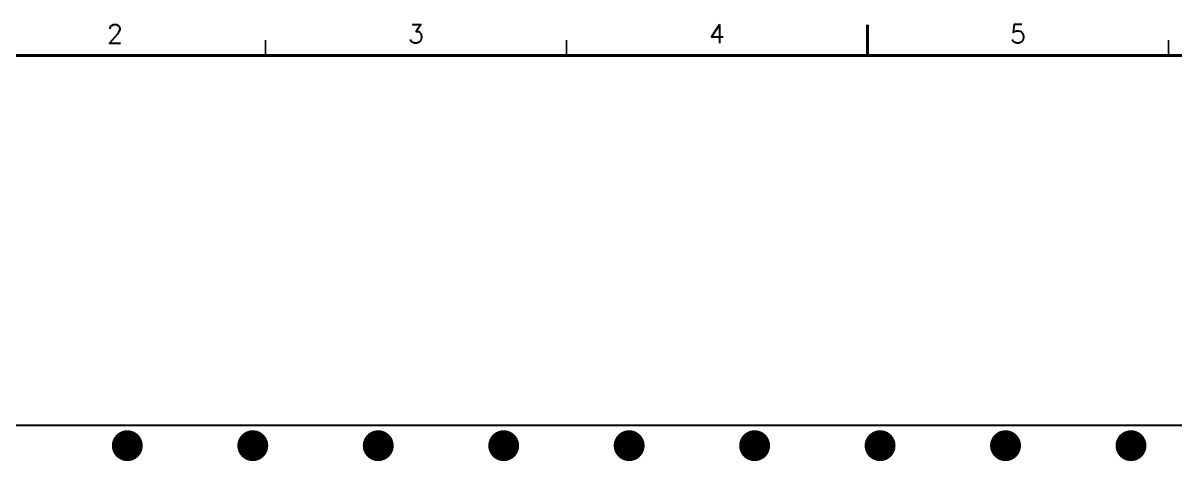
# Model space of a CAD drawing. Extents: x 295 to 953, y 10 to 290.
# Drawn here: x 550.2 to 736.8, y 218.1 to 290.2 of the extents above; entities that cross this region are included whole.
import ezdxf
from ezdxf.enums import TextEntityAlignment as Align

# ---------------------------------------------------------------- set-up
doc = ezdxf.new("R2010")
doc.units = 0
doc.header["$LTSCALE"] = 5
doc.header["$MEASUREMENT"] = 0
doc.layers.get('0').update_dxf_attribs({"linetype": 'CONTINUOUS', "lineweight": 25})
for name, color, linetype in [('DV-ABPB-A4_IN3', 5, 'CONTINUOUS'), ('문자', 4, 'CONTINUOUS'), ('테두리', 3, 'CONTINUOUS')]:
    doc.layers.add(name, color=color, linetype=linetype)
doc.styles.get("Standard").update_dxf_attribs({"font": 'simplex.shx'})

# ---------------------------------------------------------------- blocks, each defined once
blk = doc.blocks.new('C')
at = {"layer": '테두리'}
for points, const_width in [([(210, 290), (210, 285)], 0.5), ([(112.5, 287.5), (112.5, 285)], 0.3), ([(161.25, 287.5), (161.25, 285)], 0.3), ([(258.75, 287.5), (258.75, 285)], 0.3), ([(15, 285), (15, 15), (405, 15), (405, 285), (15, 285)], 0.5)]:
    blk.add_lwpolyline(points, dxfattribs=dict(at, const_width=const_width))
at = {"layer": '문자'}
for s, p in [('2', (88.12, 288.5)), ('3', (136.88, 288.5)), ('4', (185.62, 288.5)), ('5', (234.38, 288.5))]:
    blk.add_text(s, height=3, dxfattribs=at).set_placement(p, align=Align.MIDDLE)

msp = doc.modelspace()

# ---------------------------------------------------------------- linework, layer by layer
at = {"color": 7, "const_width": 2.5}
for points in [[(565.85, 221.75, 1), (568.35, 221.75, 1)], [(586.17, 221.75, 1), (588.67, 221.75, 1)], [(606.49, 221.75, 1), (608.99, 221.75, 1)], [(626.81, 221.75, 1), (629.31, 221.75, 1)], [(647.13, 221.75, 1), (649.63, 221.75, 1)], [(667.45, 221.75, 1), (669.95, 221.75, 1)], [(687.77, 221.75, 1), (690.27, 221.75, 1)], [(708.09, 221.75, 1), (710.59, 221.75, 1)], [(728.41, 221.75, 1), (730.91, 221.75, 1)]]:
    msp.add_lwpolyline(points, format="xyb", close=True, dxfattribs=at)
at = {"layer": 'DV-ABPB-A4_IN3', "color": 7}
msp.add_line((872.63, 225), (501.48, 225), dxfattribs=at)

# ---------------------------------------------------------------- block references
msp.add_blockref('C', (476.98, 0))

doc.saveas('drawing.dxf')
